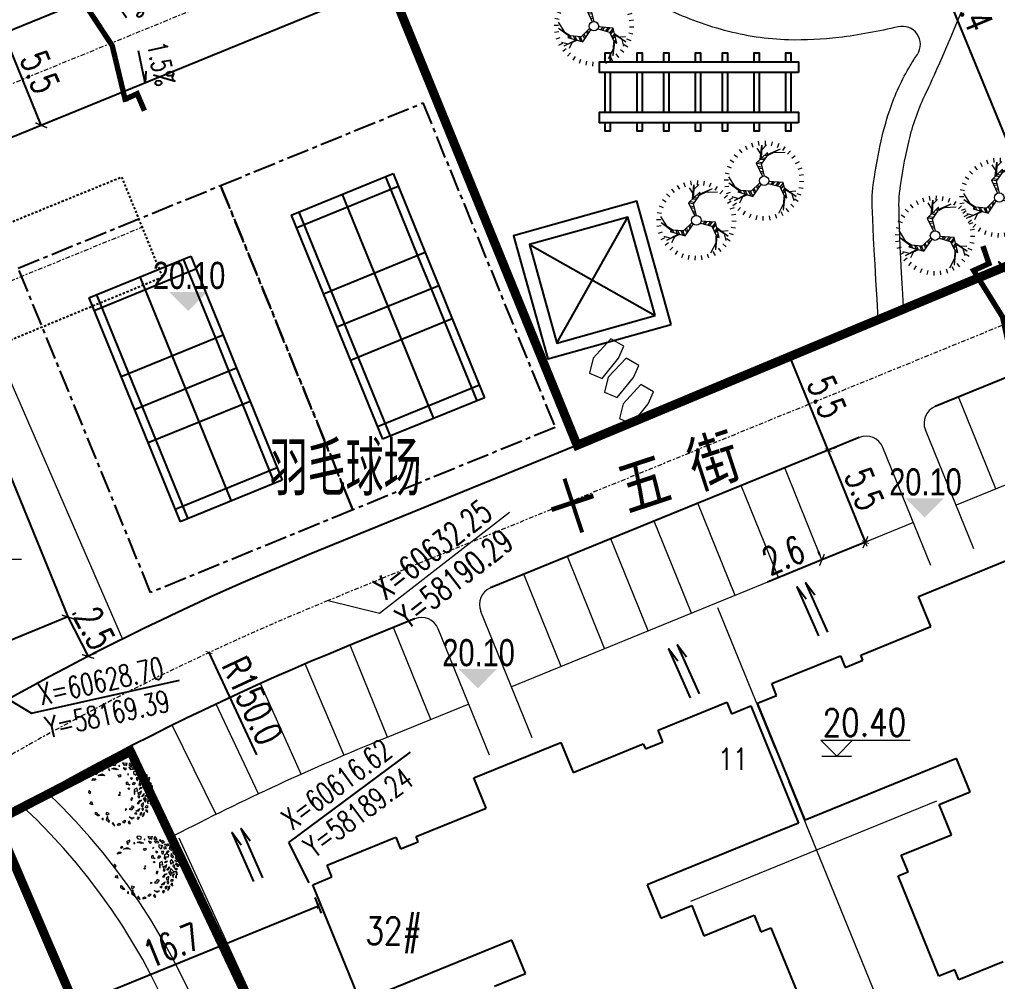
# Model space of a CAD drawing. Header units: inches. Extents: x 393 to 1582, y 246 to 1188.
# Drawn here: x 1137.2 to 1191.4, y 820.4 to 873.6 of the extents above; entities that cross this region are included whole.
import ezdxf

# ---------------------------------------------------------------- set-up
doc = ezdxf.new("R2010")
doc.units = ezdxf.units.IN
doc.header["$MEASUREMENT"] = 0
for name, pattern in [('CENTER', [2, 1.25, -0.25, 0.25, -0.25]), ('CENTERX2', [4, 2.5, -0.5, 0.5, -0.5]), ('DASH', [0.35, 0.25, -0.1]), ('DASHED', [19.05, 12.7, -6.35])]:
    doc.linetypes.add(name, pattern=pattern)
for name, color, linetype, lineweight in [('BUILD', 1, 'Continuous', 40), ('buildelev', 2, 'Continuous', 20), ('parking', 30, 'Continuous', 18), ('ROAD', 1, 'Continuous', 25), ('ROAD-CENTER', 7, 'CENTERX2', 18), ('ROAD-ZB', 4, 'Continuous', 15), ('walk', 2, 'Continuous', 18), ('园路', 3, 'Continuous', 18), ('围墙', 75, 'FENCELINE1', 15), ('建筑型号', 2, 'Continuous', 18), ('树', 84, 'Continuous', 15)]:
    doc.layers.add(name, color=color, linetype=linetype, lineweight=lineweight)
for name, color, linetype in [('build2', 40, 'Continuous'), ('buildcoor', 7, 'Continuous'), ('DIM', 4, 'Continuous'), ('drain', 4, 'Continuous'), ('ELEV', 1, 'Continuous'), ('G', 60, 'Continuous'), ('PD', 21, 'Continuous'), ('PUB_TEXT', 7, 'Continuous'), ('ROAD-TEXT', 4, 'Continuous'), ('roaddim', 2, 'Continuous'), ('roadradiu', 3, 'Continuous'), ('公共绿地', 3, 'Continuous'), ('外墙', 42, 'Continuous'), ('建筑层数', 7, 'Continuous'), ('绿化', 3, 'Continuous')]:
    doc.layers.add(name, color=color, linetype=linetype)
doc.styles.add('-黑体', font='simhei.ttf', dxfattribs={"width": 0.8})
doc.styles.add('_HZTXT', font='txt.shx', dxfattribs={"width": 0.8, "bigfont": 'hztxt.shx'})
doc.styles.add('DIM_FONT', font='SIMPLEX.shx', dxfattribs={"width": 0.8})
doc.styles.add('FLS', font='', dxfattribs={"width": 0.8})
doc.styles.add('HZ', font='simplex.shx', dxfattribs={"width": 0.7, "bigfont": 'hztxt.shx'})
doc.styles.add('RO', font='romans.shx', dxfattribs={"width": 0.8})
doc.styles.get('FLS').set_extended_font_data('创艺繁隶书')
doc.linetypes.add('FENCELINE1', pattern='A,0.25,-0.1,[133,ltypeshp.shx,S=0.1,R=0,X=-0.1,Y=0],-0.1,1', length=1.45)
doc.dimstyles.new('NORMAL', dxfattribs={"dimtxt": 1.5, "dimasz": 0.3, "dimexe": 0.5, "dimexo": 0.3, "dimgap": 0.3, "dimtad": 1, "dimdec": 1, "dimzin": 1, "dimdsep": 46, "dimtxsty": 'HZ', "dimblk": 'ARCHTICK', "dimcen": 0, "dimclrt": 256, "dimadec": 0, "dimazin": 0, "dimtfac": 1, "dimtdec": 1, "dimtofl": 0, "dimtmove": 0, "dimatfit": 3, "dimldrblk": 'ARCHTICK', "dimfxl": 1, "dimtolj": 2, "dimtzin": 0, "dimarcsym": 0})

# ---------------------------------------------------------------- blocks, each defined once
blk = doc.blocks.new('_ARCHTICK')
at = {"color": 0, "linetype": 'ByBlock', "const_width": 0.15}
blk.add_lwpolyline([(-0.5, -0.5), (0.5, 0.5)], dxfattribs=at)
blk = doc.blocks.new('*D108')
at = {"layer": 'DEFPOINTS', "color": 0, "ltscale": 0.3, "transparency": 16777216}
for p in [(1123.957, 1187.983), (1247.519, 525.406)]:
    blk.add_point(p, dxfattribs=at)
at = {"layer": 'roadradiu', "color": 0, "lineweight": -2, "ltscale": 0.3, "transparency": 16777216}
blk.add_line((1246.336, 531.746), (1247.519, 525.406), dxfattribs=at)
at = {"layer": 'roadradiu', "color": 0, "lineweight": -2, "ltscale": 0.3, "transparency": 16777216, "xscale": 0.3, "yscale": 0.3, "zscale": 0.3, "rotation": 280.5635434118076}
blk.add_blockref('_ARCHTICK', (1247.519, 525.406), dxfattribs=at)
at = {"layer": 'roadradiu', "ltscale": 0.3, "transparency": 16777216, "insert": (1247.905, 529.063), "char_height": 1.5, "attachment_point": 5, "rotation": 280.5635, "style": 'HZ'}
blk.add_mtext('\\A2;R674.0', dxfattribs=at)
blk = doc.blocks.new('*D188')
at = {"layer": 'DEFPOINTS', "color": 0, "ltscale": 0.3, "transparency": 16777216}
for p in [(1123.957, 1187.983), (1194.722, 517.708)]:
    blk.add_point(p, dxfattribs=at)
at = {"layer": 'roadradiu', "color": 0, "lineweight": -2, "ltscale": 0.3, "transparency": 16777216}
blk.add_line((1193.358, 530.623), (1194.722, 517.708), dxfattribs=at)
at = {"layer": 'roadradiu', "color": 0, "lineweight": -2, "ltscale": 0.3, "transparency": 16777216, "xscale": 0.3, "yscale": 0.3, "zscale": 0.3, "rotation": 276.0266870917976}
blk.add_blockref('_ARCHTICK', (1194.722, 517.708), dxfattribs=at)
at = {"layer": 'roadradiu', "ltscale": 0.3, "transparency": 16777216, "insert": (1194.709, 527.824), "char_height": 1.5, "attachment_point": 5, "rotation": 276.0267, "style": 'HZ'}
blk.add_mtext('\\A2;R674.0', dxfattribs=at)
blk = doc.blocks.new('A$C669619B1')
at = {"layer": '绿化'}
for points in [[(0.65, 7.71), (0.65, 8.7), (1.2, 8.7), (1.2, 7.71)], [(4.17, 7.71), (4.17, 8.7), (4.73, 8.7), (4.73, 7.71)], [(7.13, 7.71), (7.13, 8.7), (7.69, 8.7), (7.69, 7.71)], [(10.66, 7.71), (10.66, 8.7), (11.21, 8.7), (11.21, 7.71)], [(13.62, 7.71), (13.62, 8.7), (14.18, 8.7), (14.18, 7.71)], [(17.14, 7.71), (17.14, 8.7), (17.7, 8.7), (17.7, 7.71)], [(20.66, 7.71), (20.66, 8.7), (21.22, 8.7), (21.22, 7.71)], [(0.65, 2.13), (0.65, 6.53)], [(1.2, 6.53), (1.2, 2.13)], [(4.17, 2.13), (4.17, 6.53)], [(4.73, 6.53), (4.73, 2.13)], [(7.13, 2.13), (7.13, 6.53)], [(7.69, 6.53), (7.69, 2.13)], [(10.66, 2.13), (10.66, 6.53)], [(11.21, 6.53), (11.21, 2.13)], [(13.62, 2.13), (13.62, 6.53)], [(14.18, 6.53), (14.18, 2.13)], [(17.14, 2.13), (17.14, 6.53)], [(17.7, 6.53), (17.7, 2.13)], [(20.66, 2.13), (20.66, 6.53)], [(21.22, 6.53), (21.22, 2.13)], [(1.2, 0.95), (1.2, 0), (0.65, 0), (0.65, 0.95)], [(4.73, 0.95), (4.73, 0), (4.17, 0), (4.17, 0.95)], [(7.69, 0.95), (7.69, 0), (7.13, 0), (7.13, 0.95)], [(11.21, 0.95), (11.21, 0), (10.66, 0), (10.66, 0.95)], [(14.18, 0.95), (14.18, 0), (13.62, 0), (13.62, 0.95)], [(17.7, 0.95), (17.7, 0), (17.14, 0), (17.14, 0.95)], [(21.22, 0.95), (21.22, 0), (20.66, 0), (20.66, 0.95)]]:
    blk.add_lwpolyline(points, dxfattribs=at)
for points in [[(22.07, 6.53), (0, 6.53), (0, 7.71), (22.07, 7.71)], [(22.07, 0.95), (0, 0.95), (0, 2.13), (22.07, 2.13)]]:
    blk.add_lwpolyline(points, close=True, dxfattribs=at)
blk = doc.blocks.new('t2')
for p, q in [((-0.145, 3.305), (-0.13, 2.946)), ((0.431, 3.28), (0.383, 2.924)), ((-2.235, 2.438), (-1.993, 2.173)), ((-1.778, 2.79), (-1.586, 2.486)), ((-1.341, 2.608), (-1.585, 1.519)), ((-1.341, 2.608), (-1.511, 1.474)), ((-1.436, 2.005), (-0.893, 2.819)), ((-1.267, 3.056), (-1.13, 2.723)), ((-0.717, 3.229), (-0.64, 2.878)), ((0.994, 3.155), (0.885, 2.813)), ((1.527, 2.935), (1.36, 2.616)), ((2.013, 2.625), (1.793, 2.34)), ((-2.625, 2.013), (-2.34, 1.793)), ((-2.297, 1.922), (-2.202, 1.35)), ((1.925, 1.142), (2.235, 1.629)), ((2.438, 2.235), (2.173, 1.993)), ((2.79, 1.778), (2.486, 1.586)), ((-3.155, 0.994), (-2.813, 0.885)), ((-2.935, 1.527), (-2.616, 1.36)), ((-1.951, 1.096), (-2.528, 1.121)), ((-1.626, 0.774), (-2.499, 1.578)), ((-2.499, 1.578), (-1.631, 0.893)), ((-1.732, 1.609), (-1.56, 0.321)), ((-1.535, 1.473), (-1.732, 1.609)), ((-1.236, 0.622), (-1.535, 1.473)), ((1.058, 1.19), (0.278, 0.272)), ((2.259, 0.696), (1.058, 1.19)), ((1.483, 1.021), (2.616, 1.375)), ((2.616, 1.375), (1.589, 0.966)), ((2.813, 1.028), (2.27, 1.232)), ((3.056, 1.267), (2.723, 1.13)), ((-3.28, 0.431), (-2.924, 0.383)), ((-1.56, 0.321), (-0.375, 0.105)), ((-0.309, 0.252), (-1.236, 0.622)), ((0.372, 0.141), (1.156, 0.759)), ((1.156, 0.759), (2.043, 0.592)), ((2.929, -0.143), (2.032, 0.571)), ((2.043, 0.592), (2.259, 0.696)), ((2.929, -0.143), (2.108, 0.613)), ((2.454, 0.241), (2.888, -0.636)), ((3.229, 0.717), (2.878, 0.64)), ((3.305, 0.145), (2.946, 0.13)), ((-3.305, -0.145), (-2.946, -0.13)), ((-3.229, -0.717), (-2.878, -0.64)), ((-0.064, -0.393), (0.08, -1.381)), ((0.502, -1.511), (0.096, -0.377)), ((3.28, -0.431), (2.924, -0.383)), ((-3.056, -1.267), (-2.723, -1.13)), ((-2.79, -1.778), (-2.486, -1.586)), ((-0.527, -2.305), (0.502, -1.511)), ((0.08, -1.381), (-0.508, -2.066)), ((2.935, -1.527), (2.616, -1.36)), ((3.155, -0.994), (2.813, -0.885)), ((-2.438, -2.235), (-2.173, -1.993)), ((-2.013, -2.625), (-1.793, -2.34)), ((-1.018, -2.246), (-1.994, -2.183)), ((-1.588, -2.465), (-0.521, -2.045)), ((-1.588, -2.465), (-0.523, -2.132)), ((-0.508, -2.066), (-0.527, -2.305)), ((0.143, -1.795), (-0.117, -2.953)), ((-0.117, -2.953), (0.042, -1.859)), ((0.026, -2.238), (0.294, -2.75)), ((2.235, -2.438), (1.993, -2.173)), ((2.625, -2.013), (2.34, -1.793)), ((-1.527, -2.935), (-1.36, -2.616)), ((-0.994, -3.155), (-0.885, -2.813)), ((-0.516, -2.95), (-0.068, -2.582)), ((-0.431, -3.28), (-0.383, -2.924)), ((0.145, -3.305), (0.13, -2.946)), ((0.717, -3.229), (0.64, -2.878)), ((1.267, -3.056), (1.13, -2.723)), ((1.778, -2.79), (1.586, -2.486))]:
    blk.add_line(p, q)
at = {"color": 0}
for p, q in [((-1.712, 1.459), (-1.635, 1.542)), ((-1.691, 1.298), (-1.533, 1.469)), ((-1.648, 0.977), (-1.44, 1.203)), ((-1.626, 0.817), (-1.393, 1.07)), ((0.78, 0.863), (0.88, 0.542)), ((0.875, 0.976), (0.985, 0.624)), ((1.071, 1.185), (1.207, 0.75)), ((1.221, 1.123), (1.346, 0.724)), ((1.52, 1), (1.623, 0.672)), ((1.67, 0.938), (1.762, 0.645)), ((1.97, 0.815), (2.039, 0.593)), ((-1.583, 0.496), (-1.3, 0.803)), ((-1.562, 0.335), (-1.253, 0.67)), ((-1.283, 0.27), (-1.033, 0.541)), ((-1.138, 0.244), (-0.909, 0.491)), ((-0.847, 0.191), (-0.662, 0.393)), ((-0.702, 0.165), (-0.538, 0.343)), ((0.494, 0.526), (0.566, 0.294)), ((0.589, 0.638), (0.671, 0.377)), ((2.119, 0.753), (2.153, 0.645)), ((0.209, -0.691), (-0.028, -0.637)), ((0.258, -0.83), (-0.009, -0.769)), ((0.362, -1.619), (-0.046, -1.527)), ((0.358, -1.107), (0.029, -1.033)), ((0.49, -1.52), (0.046, -1.42)), ((0.407, -1.246), (0.048, -1.165)), ((-0.407, -2.212), (-0.518, -2.187)), ((-0.279, -2.113), (-0.506, -2.062)), ((-0.023, -1.916), (-0.322, -1.848)), ((0.106, -1.817), (-0.23, -1.741))]:
    blk.add_line(p, q, dxfattribs=at)
blk.add_circle((0, 0), 0.397)
at = {"style": 'DIM_FONT', "width": 0.8, "flags": 9}
for tag in ['XSIZE', 'YSIZE']:
    blk.add_attdef(tag, (0, 0), '', height=0.000997, rotation=122.33523, dxfattribs=at)
blk = doc.blocks.new('YMQ')
at = {"layer": 'PD'}
for p, q in [((-3.425, 16.316), (2.222, 18.623)), ((1.796, 18.45), (3.581, 14.08)), ((2.222, 18.623), (4.007, 14.254)), ((-3.142, 15.622), (2.505, 17.929)), ((-0.602, 17.47), (4.466, 5.065)), ((-3.425, 16.316), (1.643, 3.912)), ((-2.999, 16.49), (2.068, 4.086)), ((4.007, 14.254), (-1.64, 11.947)), ((4.007, 14.254), (4.756, 12.421)), ((3.581, 14.08), (4.33, 12.247)), ((4.33, 12.247), (5.079, 10.414)), ((4.756, 12.421), (5.504, 10.588)), ((5.504, 10.588), (-0.142, 8.281)), ((5.079, 10.414), (6.864, 6.045)), ((5.504, 10.588), (7.29, 6.219)), ((7.006, 6.913), (1.359, 4.606)), ((7.29, 6.219), (1.643, 3.912))]:
    blk.add_line(p, q, dxfattribs=at)
at = {"layer": 'PD', "linetype": 'DASHED'}
blk.add_line((4.756, 12.421), (-0.891, 10.114), dxfattribs=at)
at = {"layer": 'PD', "linetype": 'CENTER'}
blk.add_lwpolyline([(0, 0), (-7.337, 17.959), (3.864, 22.535), (11.201, 4.576)], close=True, dxfattribs=at)
blk = doc.blocks.new('A$C1F88636C')
at = {"layer": 'G', "rotation": 319.643104860294}
blk.add_blockref('YMQ', (0, 3.766), dxfattribs=at)
blk = doc.blocks.new('bg')
at = {"layer": 'buildelev'}
blk.add_line((403415.903, 597892.095), (403417.408, 597892.095), dxfattribs=at)
blk.add_lwpolyline([(403417.451, 597892.89), (403416.656, 597892.095), (403415.86, 597892.89), (403420.35, 597892.89)], dxfattribs=at)
blk = doc.blocks.new('*D280')
at = {"layer": 'DEFPOINTS', "color": 0, "ltscale": 0.3, "transparency": 16777216}
for p in [(1147.721, 838.587), (1210.974, 702.575)]:
    blk.add_point(p, dxfattribs=at)
at = {"layer": 'roadradiu', "color": 0, "lineweight": -2, "ltscale": 0.3, "transparency": 16777216}
blk.add_line((1150.357, 832.919), (1147.721, 838.587), dxfattribs=at)
at = {"layer": 'roadradiu', "color": 0, "lineweight": -2, "ltscale": 0.3, "transparency": 16777216, "xscale": 0.3, "yscale": 0.3, "zscale": 0.3, "rotation": 114.940995727346}
blk.add_blockref('_ARCHTICK', (1147.721, 838.587), dxfattribs=at)
at = {"layer": 'roadradiu', "ltscale": 0.3, "transparency": 16777216, "insert": (1150.118, 835.924), "char_height": 1.5, "attachment_point": 5, "rotation": 294.941, "style": 'HZ'}
blk.add_mtext('\\A2;R150.0', dxfattribs=at)
blk = doc.blocks.new('*D84')
at = {"layer": 'DEFPOINTS', "color": 0, "ltscale": 0.3, "transparency": 16777216}
for p in [(1182.009, 849.792), (1182.009, 849.792), (1184.074, 844.694)]:
    blk.add_point(p, dxfattribs=at)
at = {"layer": 'roaddim', "color": 0, "lineweight": -2, "ltscale": 0.3, "transparency": 16777216}
for p, q in [((1181.731, 849.679), (1181.546, 849.604)), ((1184.074, 844.694), (1182.009, 849.792)), ((1183.796, 844.581), (1183.61, 844.506))]:
    blk.add_line(p, q, dxfattribs=at)
at = {"layer": 'roaddim', "color": 0, "lineweight": -2, "ltscale": 0.3, "transparency": 16777216, "xscale": 0.3, "yscale": 0.3, "zscale": 0.3}
for p, rotation in [((1182.009, 849.792), 112.0492786507849), ((1184.074, 844.694), 292.0492786507849)]:
    blk.add_blockref('_ARCHTICK', p, dxfattribs=dict(at, rotation=rotation))
at = {"layer": 'roaddim', "ltscale": 0.3, "transparency": 16777216, "insert": (1184.015, 847.637), "char_height": 1.5, "attachment_point": 5, "rotation": 292.0493, "style": 'HZ'}
blk.add_mtext('\\A2;5.5', dxfattribs=at)
blk = doc.blocks.new('*D85')
at = {"layer": 'DEFPOINTS', "color": 0, "ltscale": 0.3, "transparency": 16777216}
for p in [(1179.931, 854.884), (1179.931, 854.884), (1182.009, 849.792)]:
    blk.add_point(p, dxfattribs=at)
at = {"layer": 'roaddim', "color": 0, "lineweight": -2, "ltscale": 0.3, "transparency": 16777216}
for p, q in [((1182.009, 849.792), (1179.931, 854.884)), ((1180.209, 854.997), (1180.394, 855.073)), ((1182.287, 849.905), (1182.472, 849.98))]:
    blk.add_line(p, q, dxfattribs=at)
at = {"layer": 'roaddim', "color": 0, "lineweight": -2, "ltscale": 0.3, "transparency": 16777216, "xscale": 0.3, "yscale": 0.3, "zscale": 0.3}
for p, rotation in [((1179.931, 854.884), 112.1948372247154), ((1182.009, 849.792), 292.1948372247154)]:
    blk.add_blockref('_ARCHTICK', p, dxfattribs=dict(at, rotation=rotation))
at = {"layer": 'roaddim', "ltscale": 0.3, "transparency": 16777216, "insert": (1181.942, 852.734), "char_height": 1.5, "attachment_point": 5, "rotation": 292.1948, "style": 'HZ'}
blk.add_mtext('\\A2;5.5', dxfattribs=at)
blk = doc.blocks.new('A$C614504CE')
at = {"layer": 'ROAD-TEXT', "ltscale": 0.1, "const_width": 0.3}
blk.add_lwpolyline([(3.598, 12.417), (2.86, 12.395), (2.86, 13.418)], dxfattribs=at)
at = {"layer": 'ROAD-TEXT', "ltscale": 0.1}
blk.add_lwpolyline([(2.337, 0.002, 0.3, 0.3, 0), (2.349, 1.053, 0.3, 0.3, 0), (3.22, 1.06, 0.3, 0.3, 0), (3.578, 6.628, 0.3, 0.3, 0), (3.08, 9.4, 0.3, 0.3, 0), (3.622, 12.555, 0.3, 0.3, 0)], format="xyseb", dxfattribs=at)
for points in [[(1.926, 11.432), (2.21, 12.017), (1.86, 10.246)], [(1.804, 7.098), (2.092, 6.515), (1.728, 8.284)], [(1.87, 4.148), (2.008, 4.783), (2.087, 2.928)]]:
    blk.add_lwpolyline(points, dxfattribs=at)
at = {"layer": 'ROAD-TEXT', "style": 'RO', "width": 0.7}
for rotation, p in [(78.7213, (1.287, 10.092)), (100.338, (1.549, 6.257)), (85.2259, (1.6, 2.413))]:
    blk.add_text('1.5%', height=1.1, rotation=rotation, dxfattribs=at).set_placement(p)
blk = doc.blocks.new('psss')
at = {"layer": 'drain', "ltscale": 3}
for points in [[(-2.979, 0.527), (0.007, 0.531), (-0.808, 0.714)], [(-2.967, -0.004), (0, 0), (-0.815, 0.183)]]:
    blk.add_lwpolyline(points, dxfattribs=at)
blk = doc.blocks.new('dfdfd')
at = {"layer": '园路', "color": 44, "flags": 128}
for points in [[(404351.668, 598606.791), (404350.826, 598605.855), (404350.656, 598605.136), (404351.264, 598604.884), (404352.04, 598605.86), (404352.29, 598606.44)], [(404352.408, 598605.88), (404351.566, 598604.944), (404351.396, 598604.226), (404352.004, 598603.974), (404352.78, 598604.95), (404353.03, 598605.53)], [(404353.131, 598604.617), (404352.29, 598603.681), (404352.119, 598602.962), (404352.727, 598602.71), (404353.503, 598603.686), (404353.754, 598604.266)]]:
    blk.add_lwpolyline(points, close=True, dxfattribs=at)
at = {"layer": '绿化', "color": 30}
for p, q in [((404349.072, 598606.559), (404352.415, 598612.654)), ((404347.696, 598611.278), (404353.791, 598607.936))]:
    blk.add_line(p, q, dxfattribs=at)
for points in [[(404354.553, 598607.518), (404352.833, 598613.416), (404346.934, 598611.696), (404348.654, 598605.798)], [(404353.791, 598607.936), (404352.415, 598612.654), (404347.696, 598611.278), (404349.072, 598606.559)]]:
    blk.add_lwpolyline(points, close=True, dxfattribs=at)
blk = doc.blocks.new('pm5')
at = {"layer": 'ROAD-TEXT', "ltscale": 0.1}
blk.add_lwpolyline([(58043.027, 60408.655, 0.3, 0.3, 0), (58043.097, 60409.679, 0.3, 0.3, 0), (58044.026, 60409.706, 0.3, 0.3, 0), (58044.026, 60409.706, 0.3, 0.3, 0), (58043.541, 60412.693, 0.3, 0.3, 0), (58044.089, 60415.717, 0.3, 0.3, 0), (58043.44, 60421.194, 0.3, 0.3, 0), (58042.669, 60421.172, 0.3, 0.3, 0), (58042.642, 60422, 0, 0, 0)], format="xyseb", dxfattribs=at)
for points in [[(58042.657, 60418.003), (58042.871, 60417.185), (58042.871, 60419.533)], [(58042.388, 60414.725), (58042.671, 60415.31), (58042.322, 60413.539)], [(58042.265, 60410.391), (58042.553, 60409.808), (58042.19, 60411.577)]]:
    blk.add_lwpolyline(points, dxfattribs=at)
at = {"layer": 'ROAD-TEXT', "style": 'RO', "width": 0.7}
for rotation, p in [(91.0505, (58042.28, 60416.825)), (78.7213, (58041.749, 60413.385)), (100.338, (58042.011, 60409.55))]:
    blk.add_text('1.5%', height=1.1, rotation=rotation, dxfattribs=at).set_placement(p)
blk = doc.blocks.new('GPPMTR01')
at = {"color": 0, "linetype": 'ByBlock'}
for points in [[(-0.215, 0.443), (-0.218, 0.456), (-0.242, 0.475), (-0.199, 0.486), (-0.199, 0.449)], [(-0.173, 0.469), (-0.151, 0.518), (-0.12, 0.516), (-0.128, 0.487), (-0.144, 0.498), (-0.151, 0.48), (-0.145, 0.47)], [(-0.106, 0.53), (-0.073, 0.496), (-0.058, 0.515), (-0.035, 0.504), (-0.038, 0.545), (-0.064, 0.53)], [(-0.038, 0.477), (-0.055, 0.454), (-0.043, 0.424), (-0.032, 0.439)], [(0.005, 0.559), (-0.005, 0.523), (0.016, 0.511), (0.051, 0.519)], [(0.01, 0.485), (0.042, 0.462), (0.084, 0.477), (0.066, 0.492), (0.042, 0.485)], [(0.105, 0.53), (0.084, 0.519), (0.099, 0.504), (0.114, 0.511)], [(0.131, 0.488), (0.137, 0.5), (0.134, 0.53), (0.173, 0.507), (0.146, 0.481)], [(0.179, 0.477), (0.229, 0.496), (0.25, 0.473), (0.223, 0.458), (0.22, 0.477), (0.202, 0.469), (0.199, 0.458)], [(-0.412, 0.305), (-0.364, 0.304), (-0.367, 0.328), (-0.343, 0.337), (-0.374, 0.364), (-0.382, 0.335)], [(-0.354, 0.404), (-0.335, 0.371), (-0.312, 0.378), (-0.293, 0.408)], [(-0.298, 0.355), (-0.259, 0.362), (-0.24, 0.402), (-0.263, 0.4), (-0.275, 0.378)], [(-0.263, 0.454), (-0.27, 0.431), (-0.248, 0.431), (-0.243, 0.447)], [(-0.166, 0.433), (-0.207, 0.386), (-0.18, 0.371), (-0.137, 0.387), (-0.147, 0.409), (-0.165, 0.407)], [(-0.123, 0.314), (-0.144, 0.295), (-0.135, 0.287), (-0.115, 0.295)], [(-0.127, 0.461), (-0.133, 0.429), (-0.111, 0.428), (-0.096, 0.459)], [(-0.079, 0.401), (-0.097, 0.371), (-0.064, 0.359), (-0.049, 0.371)], [(-0.032, 0.317), (-0.058, 0.295), (-0.043, 0.264), (-0.023, 0.291)], [(0.007, 0.443), (-0.026, 0.412), (-0.02, 0.382), (0.016, 0.352), (0.045, 0.367), (0.01, 0.386), (0.034, 0.42)], [(0.084, 0.371), (0.072, 0.344), (0.081, 0.321), (0.084, 0.344)], [(0.158, 0.447), (0.096, 0.443), (0.105, 0.412), (0.146, 0.393), (0.155, 0.416), (0.14, 0.428)], [(0.128, 0.336), (0.137, 0.287), (0.114, 0.272), (0.146, 0.26), (0.158, 0.302)], [(0.205, 0.439), (0.179, 0.42), (0.194, 0.405), (0.226, 0.416)], [(0.199, 0.291), (0.179, 0.352), (0.211, 0.31)], [(0.214, 0.359), (0.274, 0.374), (0.291, 0.409), (0.282, 0.336), (0.247, 0.333)], [(0.268, 0.45), (0.253, 0.435), (0.241, 0.409), (0.274, 0.428)], [(0.25, 0.325), (0.241, 0.298), (0.312, 0.302), (0.282, 0.329)], [(0.315, 0.416), (0.306, 0.401), (0.318, 0.39), (0.348, 0.393)], [(0.321, 0.363), (0.306, 0.34), (0.327, 0.325), (0.356, 0.325), (0.327, 0.336)], [(0.351, 0.382), (0.348, 0.371), (0.368, 0.355), (0.392, 0.359)], [(-0.482, 0.196), (-0.461, 0.207), (-0.432, 0.177), (-0.452, 0.154), (-0.494, 0.15), (-0.5, 0.177)], [(-0.417, 0.109), (-0.411, 0.15), (-0.357, 0.188), (-0.369, 0.162)], [(-0.393, 0.241), (-0.408, 0.23), (-0.396, 0.226)], [(-0.304, 0.31), (-0.343, 0.272), (-0.298, 0.279)], [(-0.283, 0.139), (-0.269, 0.181), (-0.239, 0.166), (-0.248, 0.139), (-0.263, 0.15)], [(-0.215, 0.295), (-0.215, 0.276), (-0.206, 0.283)], [(-0.064, 0.207), (-0.085, 0.184), (-0.115, 0.203), (-0.115, 0.219), (-0.085, 0.207), (-0.052, 0.226)], [(-0.02, 0.188), (-0.008, 0.192), (0.001, 0.177), (-0.02, 0.169)], [(0.045, 0.295), (0.042, 0.249), (0.105, 0.211), (0.119, 0.219), (0.069, 0.245), (0.096, 0.283)], [(0.152, 0.162), (0.137, 0.139), (0.158, 0.12), (0.176, 0.128), (0.161, 0.143)], [(0.179, 0.272), (0.167, 0.245), (0.185, 0.238), (0.199, 0.253)], [(0.253, 0.268), (0.241, 0.226), (0.259, 0.177), (0.274, 0.203), (0.253, 0.219)], [(0.303, 0.268), (0.309, 0.219), (0.336, 0.215), (0.351, 0.234)], [(0.348, 0.173), (0.377, 0.128), (0.356, 0.097), (0.354, 0.128)], [(0.386, 0.257), (0.368, 0.272), (0.365, 0.287), (0.377, 0.298), (0.401, 0.283)], [(0.401, 0.207), (0.383, 0.219), (0.365, 0.211), (0.368, 0.196), (0.392, 0.192)], [(0.431, 0.26), (0.419, 0.245), (0.436, 0.23), (0.466, 0.249)], [(0.422, 0.166), (0.419, 0.135), (0.439, 0.12), (0.451, 0.139)], [(0.442, 0.203), (0.451, 0.169), (0.487, 0.139), (0.472, 0.181)], [(-0.482, 0.014), (-0.506, 0.025), (-0.514, -0.024), (-0.506, -0.036), (-0.464, -0.036), (-0.47, -0.024), (-0.494, -0.017)], [(-0.446, 0.071), (-0.432, 0.055), (-0.414, 0.067)], [(-0.02, 0.033), (-0.035, 0.025), (-0.026, 0.017), (-0.014, 0.021)], [(0.25, 0.086), (0.271, 0.063), (0.274, 0.021), (0.303, 0.052), (0.285, 0.109)], [(0.401, 0.078), (0.398, 0.063), (0.374, 0.067), (0.377, 0.09)], [(0.428, 0.025), (0.431, -0.021), (0.377, -0.043), (0.41, -0.013)], [(0.451, 0.074), (0.469, 0.052), (0.484, 0.063), (0.472, 0.093)], [(-0.467, -0.131), (-0.464, -0.157), (-0.482, -0.154), (-0.485, -0.127)], [(-0.437, -0.131), (-0.429, -0.066), (-0.381, -0.04), (-0.408, -0.078)], [(0.256, -0.013), (0.241, -0.028), (0.253, -0.04)], [(0.407, -0.119), (0.389, -0.138), (0.398, -0.176), (0.419, -0.154)], [(0.436, -0.066), (0.442, -0.097), (0.466, -0.097), (0.481, -0.074), (0.46, -0.078)], [(-0.42, -0.26), (-0.432, -0.218), (-0.411, -0.188), (-0.402, -0.214), (-0.411, -0.229)], [(0.17, -0.286), (0.137, -0.317), (0.149, -0.336), (0.176, -0.321)], [(0.327, -0.305), (0.333, -0.328), (0.389, -0.313)], [(0.416, -0.218), (0.389, -0.233), (0.392, -0.271), (0.407, -0.248)], [(-0.266, -0.366), (-0.304, -0.374), (-0.283, -0.4), (-0.251, -0.393)], [(-0.115, -0.473), (-0.138, -0.438), (-0.106, -0.438), (-0.085, -0.446)], [(0.072, -0.48), (0.042, -0.461), (0.06, -0.45), (0.066, -0.454), (0.096, -0.454), (0.096, -0.438), (0.125, -0.442), (0.114, -0.461)], [(0.188, -0.431), (0.211, -0.423), (0.188, -0.408)], [(0.205, -0.332), (0.199, -0.343), (0.235, -0.378), (0.294, -0.359), (0.274, -0.34), (0.235, -0.351)]]:
    blk.add_lwpolyline(points, close=True, dxfattribs=at)
blk.add_circle((0, 0), 0.01, dxfattribs=at)
blk = doc.blocks.new('*D356')
at = {"layer": 'DEFPOINTS', "color": 0, "ltscale": 0.3, "transparency": 16777216}
for p in [(1137.692, 873.418), (1136.343, 872.868), (1139.77, 868.325)]:
    blk.add_point(p, dxfattribs=at)
at = {"layer": 'roaddim', "color": 0, "lineweight": -2, "ltscale": 0.3, "transparency": 16777216}
for p, q in [((1137.415, 873.305), (1135.88, 872.679)), ((1138.421, 867.774), (1136.343, 872.868)), ((1139.493, 868.211), (1137.958, 867.585))]:
    blk.add_line(p, q, dxfattribs=at)
at = {"layer": 'roaddim', "color": 0, "lineweight": -2, "ltscale": 0.3, "transparency": 16777216, "xscale": 0.5, "yscale": 0.5, "zscale": 0.5}
for p, rotation in [((1136.343, 872.868), 112.1948373259696), ((1138.421, 867.774), 292.1948373259696)]:
    blk.add_blockref('_ARCHTICK', p, dxfattribs=dict(at, rotation=rotation))
at = {"layer": 'roaddim', "ltscale": 0.3, "transparency": 16777216, "insert": (1138.354, 870.717), "char_height": 1.5, "attachment_point": 5, "rotation": 292.1948, "style": 'HZ'}
blk.add_mtext('\\A2;5.5', dxfattribs=at)
blk = doc.blocks.new('*D202')
at = {"layer": 'DEFPOINTS', "color": 0, "ltscale": 0.3, "transparency": 16777216}
for p in [(1133.983, 877.845), (1133.983, 877.845), (1136.06, 872.752)]:
    blk.add_point(p, dxfattribs=at)
at = {"layer": 'roaddim', "color": 0, "lineweight": -2, "ltscale": 0.3, "transparency": 16777216}
for p, q in [((1134.26, 877.958), (1134.446, 878.034)), ((1136.06, 872.752), (1133.983, 877.845)), ((1136.338, 872.866), (1136.523, 872.941))]:
    blk.add_line(p, q, dxfattribs=at)
at = {"layer": 'roaddim', "color": 0, "lineweight": -2, "ltscale": 0.3, "transparency": 16777216, "xscale": 0.5, "yscale": 0.5, "zscale": 0.5}
for p, rotation in [((1133.983, 877.845), 112.1948373261285), ((1136.06, 872.752), 292.1948373261285)]:
    blk.add_blockref('_ARCHTICK', p, dxfattribs=dict(at, rotation=rotation))
at = {"layer": 'roaddim', "ltscale": 0.3, "transparency": 16777216, "insert": (1135.994, 875.695), "char_height": 1.5, "attachment_point": 5, "rotation": 292.1948, "style": 'HZ'}
blk.add_mtext('\\A2;5.5', dxfattribs=at)
blk = doc.blocks.new('*D362')
at = {"layer": 'DEFPOINTS', "color": 0, "ltscale": 0.3, "transparency": 16777216}
for p in [(1184.075, 844.694), (1181.666, 843.712), (1181.666, 843.712)]:
    blk.add_point(p, dxfattribs=at)
at = {"layer": 'roaddim', "color": 0, "lineweight": -2, "ltscale": 0.3, "transparency": 16777216}
for p, q in [((1183.961, 844.972), (1183.886, 845.157)), ((1184.075, 844.694), (1181.666, 843.712)), ((1181.553, 843.99), (1181.478, 844.175)), ((1181.666, 843.712), (1178.657, 842.485))]:
    blk.add_line(p, q, dxfattribs=at)
at = {"layer": 'roaddim', "color": 0, "lineweight": -2, "ltscale": 0.3, "transparency": 16777216, "xscale": 0.5, "yscale": 0.5, "zscale": 0.5}
for p, rotation in [((1184.075, 844.694), 22.1807923690219), ((1181.666, 843.712), 202.1807923690219)]:
    blk.add_blockref('_ARCHTICK', p, dxfattribs=dict(at, rotation=rotation))
at = {"layer": 'roaddim', "ltscale": 0.3, "transparency": 16777216, "insert": (1179.534, 843.976), "char_height": 1.5, "attachment_point": 5, "rotation": 22.1808, "style": 'HZ'}
blk.add_mtext('\\A2;2.6', dxfattribs=at)
blk = doc.blocks.new('*D366')
at = {"layer": 'DEFPOINTS', "color": 0, "ltscale": 0.3, "transparency": 16777216}
for p in [(1186.267, 889.56), (1351.243, 417.562)]:
    blk.add_point(p, dxfattribs=at)
at = {"layer": 'roadradiu', "color": 0, "lineweight": -2, "ltscale": 0.3, "transparency": 16777216}
blk.add_line((1189.23, 881.081), (1186.267, 889.56), dxfattribs=at)
at = {"layer": 'roadradiu', "color": 0, "lineweight": -2, "ltscale": 0.3, "transparency": 16777216, "xscale": 0.5, "yscale": 0.5, "zscale": 0.5, "rotation": 109.2659378040136}
blk.add_blockref('_ARCHTICK', (1186.267, 889.56), dxfattribs=at)
at = {"layer": 'roadradiu', "ltscale": 0.3, "transparency": 16777216, "insert": (1189.256, 884.189), "char_height": 1.5, "attachment_point": 5, "rotation": 289.2659, "style": 'HZ'}
blk.add_mtext('\\A2;R500.0', dxfattribs=at)
blk = doc.blocks.new('*D367')
at = {"layer": 'DEFPOINTS', "color": 0, "ltscale": 0.3, "transparency": 16777216}
for p in [(1102.7, 855.811), (1268.804, 491.93)]:
    blk.add_point(p, dxfattribs=at)
at = {"layer": 'roadradiu', "color": 0, "lineweight": -2, "ltscale": 0.3, "transparency": 16777216}
blk.add_line((1105.544, 849.58), (1102.7, 855.811), dxfattribs=at)
at = {"layer": 'roadradiu', "color": 0, "lineweight": -2, "ltscale": 0.3, "transparency": 16777216, "xscale": 0.5, "yscale": 0.5, "zscale": 0.5, "rotation": 114.5356906864757}
blk.add_blockref('_ARCHTICK', (1102.7, 855.811), dxfattribs=at)
at = {"layer": 'roadradiu', "ltscale": 0.3, "transparency": 16777216, "insert": (1105.285, 852.676), "char_height": 1.5, "attachment_point": 5, "rotation": 294.5357, "style": 'HZ'}
blk.add_mtext('\\A2;R400.0', dxfattribs=at)
blk = doc.blocks.new('*D368')
at = {"layer": 'DEFPOINTS', "color": 0, "ltscale": 0.3, "transparency": 16777216}
for p in [(1082.317, 845.798), (1268.804, 491.93)]:
    blk.add_point(p, dxfattribs=at)
at = {"layer": 'roadradiu', "color": 0, "lineweight": -2, "ltscale": 0.3, "transparency": 16777216}
blk.add_line((1085.511, 839.738), (1082.317, 845.798), dxfattribs=at)
at = {"layer": 'roadradiu', "color": 0, "lineweight": -2, "ltscale": 0.3, "transparency": 16777216, "xscale": 0.5, "yscale": 0.5, "zscale": 0.5, "rotation": 117.7890269071793}
blk.add_blockref('_ARCHTICK', (1082.317, 845.798), dxfattribs=at)
at = {"layer": 'roadradiu', "ltscale": 0.3, "transparency": 16777216, "insert": (1085.076, 842.815), "char_height": 1.5, "attachment_point": 5, "rotation": 297.789, "style": 'HZ'}
blk.add_mtext('\\A2;R400.0', dxfattribs=at)
blk = doc.blocks.new('*D207')
at = {"layer": 'DEFPOINTS', "color": 0, "ltscale": 0.3, "transparency": 16777216}
for p in [(1153.779, 824.566), (1154.063, 823.87), (1138.601, 817.561)]:
    blk.add_point(p, dxfattribs=at)
at = {"layer": 'DIM', "color": 0, "lineweight": -2, "ltscale": 0.3, "transparency": 16777216}
for p, q in [((1153.95, 824.147), (1153.59, 825.029)), ((1138.316, 818.258), (1153.779, 824.566)), ((1138.487, 817.839), (1138.128, 818.721))]:
    blk.add_line(p, q, dxfattribs=at)
at = {"layer": 'DIM', "color": 0, "lineweight": -2, "ltscale": 0.3, "transparency": 16777216, "xscale": 0.3, "yscale": 0.3, "zscale": 0.3}
for p, rotation in [((1153.779, 824.566), 22.19459402837474), ((1138.316, 818.258), 202.1945940283747)]:
    blk.add_blockref('_ARCHTICK', p, dxfattribs=dict(at, rotation=rotation))
at = {"layer": 'DIM', "ltscale": 0.3, "transparency": 16777216, "insert": (1145.651, 822.384), "char_height": 1.5, "attachment_point": 5, "rotation": 22.1946, "style": 'HZ'}
blk.add_mtext('\\A2;16.7', dxfattribs=at)
blk = doc.blocks.new('*D422')
at = {"layer": 'DEFPOINTS', "color": 0, "ltscale": 0.3, "transparency": 16777216}
for p in [(1139.894, 840.552), (1141.02, 838.365), (1141.02, 838.365)]:
    blk.add_point(p, dxfattribs=at)
at = {"layer": 'DIM', "color": 0, "lineweight": -2, "ltscale": 0.3, "transparency": 16777216}
for p, q in [((1140.16, 840.689), (1140.338, 840.781)), ((1139.894, 840.552), (1141.02, 838.365)), ((1141.287, 838.503), (1141.464, 838.594))]:
    blk.add_line(p, q, dxfattribs=at)
at = {"layer": 'DIM', "color": 0, "lineweight": -2, "ltscale": 0.3, "transparency": 16777216, "xscale": 0.5, "yscale": 0.5, "zscale": 0.5}
for p, rotation in [((1139.894, 840.552), 117.2558298150196), ((1141.02, 838.365), 297.2558298150196)]:
    blk.add_blockref('_ARCHTICK', p, dxfattribs=dict(at, rotation=rotation))
at = {"layer": 'DIM', "ltscale": 0.3, "transparency": 16777216, "insert": (1141.39, 839.939), "char_height": 1.5, "attachment_point": 5, "rotation": 297.2558, "style": 'HZ'}
blk.add_mtext('\\A2;2.5', dxfattribs=at)
blk = doc.blocks.new('*D309')
at = {"layer": 'DEFPOINTS', "color": 0, "ltscale": 0.3, "transparency": 16777216}
for p in [(1177.758, 902.752), (1200.528, 845.762), (1200.941, 845.931)]:
    blk.add_point(p, dxfattribs=at)
at = {"layer": 'DIM', "color": 0, "lineweight": -2, "ltscale": 0.3, "transparency": 16777216}
for p, q in [((1177.48, 902.639), (1176.883, 902.395)), ((1177.345, 902.584), (1200.528, 845.762)), ((1200.663, 845.817), (1200.065, 845.573))]:
    blk.add_line(p, q, dxfattribs=at)
at = {"layer": 'DIM', "color": 0, "lineweight": -2, "ltscale": 0.3, "transparency": 16777216, "xscale": 0.5, "yscale": 0.5, "zscale": 0.5}
for p, rotation in [((1177.345, 902.584), 112.1948198484895), ((1200.528, 845.762), 292.1948198484895)]:
    blk.add_blockref('_ARCHTICK', p, dxfattribs=dict(at, rotation=rotation))
at = {"layer": 'DIM', "ltscale": 0.3, "transparency": 16777216, "insert": (1189.909, 874.57), "char_height": 1.5, "attachment_point": 5, "rotation": 292.1948, "style": 'HZ'}
blk.add_mtext('\\A2;61.4', dxfattribs=at)

msp = doc.modelspace()

# ---------------------------------------------------------------- linework, layer by layer
at = {"layer": 'build2', "color": 0}
msp.add_lwpolyline([(1136.494, 848.885), (1139.894, 840.552), (1133.412, 837.907), (1130.012, 846.241)], close=True, dxfattribs=at)
at = {"layer": 'buildcoor', "color": 0, "ltscale": 0.3}
for points in [[(1133.412, 837.907), (1137.888, 835.232)], [(1137.888, 835.232), (1146.088, 837.053)], [(1152.129, 828.062), (1158.871, 833.073)], [(1153.263, 825.831), (1152.129, 828.062)]]:
    msp.add_lwpolyline(points, dxfattribs=at)
at = {"layer": 'ELEV', "color": 0}
for points in [[(1145.503, 858.551), (1147.625, 858.551), (1146.564, 857.491)], [(1186.291, 847.117), (1188.412, 847.117), (1187.351, 846.056)], [(1161.538, 837.665), (1163.659, 837.665), (1162.599, 836.604)]]:
    msp.add_solid(points, dxfattribs=at)
at = {"layer": 'parking', "color": 0, "ltscale": 0.3}
for p, q in [((1191.293, 847.647), (1189.229, 852.744)), ((1184.168, 844.462), (1182.104, 849.56)), ((1181.666, 843.712), (1179.602, 848.809)), ((1179.259, 842.73), (1177.194, 847.827)), ((1176.852, 841.748), (1174.787, 846.845)), ((1174.444, 840.765), (1172.38, 845.863)), ((1172.037, 839.783), (1169.972, 844.881)), ((1169.63, 838.801), (1167.565, 843.899)), ((1167.222, 837.819), (1165.158, 842.916)), ((1160, 834.872), (1157.936, 839.97)), ((1157.593, 833.89), (1155.528, 838.988)), ((1155.193, 832.889), (1153.042, 837.95)), ((1152.813, 831.844), (1150.569, 836.865)), ((1150.452, 830.755), (1148.116, 835.734)), ((1148.111, 829.623), (1145.684, 834.559)), ((1145.792, 828.449), (1143.274, 833.338))]:
    msp.add_line(p, q, dxfattribs=at)
for points in [[(1210.555, 855.498), (1189.094, 846.742)], [(1186.733, 845.779), (1164.465, 836.694)]]:
    msp.add_lwpolyline(points, dxfattribs=at)
msp.add_lwpolyline([(1162.103, 835.73), (1157.427, 833.822, 0.022655), (1145.792, 828.449)], format="xyb", dxfattribs=at)
at = {"layer": 'ROAD', "color": 0}
for p, q in [((1163.403, 877.968), (1109.466, 855.959)), ((1146.974, 877.205), (1126.789, 868.97))]:
    msp.add_line(p, q, dxfattribs=at)
at = {"layer": 'ROAD', "color": 0, "ltscale": 0.3}
for p, q in [((1204.858, 865.054), (1153.272, 844.007)), ((1206.935, 859.961), (1187.942, 852.212)), ((1183.729, 850.493), (1163.313, 842.164)), ((1159.1, 840.445), (1155.349, 838.915))]:
    msp.add_line(p, q, dxfattribs=at)
at = {"layer": 'ROAD', "color": 0, "linetype": 'DASH', "ltscale": 0.5}
for p, q in [((1129.968, 859.648), (1142.871, 864.912)), ((1142.871, 864.912), (1145.137, 859.357)), ((1145.137, 859.357), (1132.263, 854.025))]:
    msp.add_line(p, q, dxfattribs=at)
at = {"layer": 'ROAD', "color": 0, "ltscale": 0.3}
for radius, end in [(152.75, 124.1439), (147.25, 125.71289)]:
    msp.add_arc((1210.974, 702.575), radius, 112.19484, end, dxfattribs=at)
at = {"layer": 'ROAD', "color": 0}
msp.add_arc((1258.84, 704.721), 125, 112.1285, 155.92837, dxfattribs=at)
at = {"layer": 'ROAD-CENTER', "color": 5, "ltscale": 0.1}
for p, q in [((1117.701, 862.292), (1162.365, 880.514)), ((1205.897, 862.507), (1154.31, 841.461)), ((1104.649, 846.078), (1144.004, 862.134))]:
    msp.add_line(p, q, dxfattribs=at)
for centre, radius, start, end in [((1210.974, 702.575), 150, 112.19484, 127.71175), ((1258.84, 704.721), 120, 77.43041, 155.92837)]:
    msp.add_arc(centre, radius, start, end, dxfattribs=at)
at = {"layer": 'ROAD-ZB', "color": 0, "ltscale": 0.3}
for points in [[(1157.167, 840.77), (1164.351, 846.356)], [(1154.31, 841.461), (1157.167, 840.77)]]:
    msp.add_lwpolyline(points, dxfattribs=at)
at = {"layer": 'walk', "color": 0, "ltscale": 0.3}
for p, q in [((1190.078, 844.328), (1187.394, 850.908)), ((1187.703, 843.401), (1185.033, 849.945)), ((1165.619, 833.864), (1162.765, 840.86)), ((1163.258, 832.9), (1160.404, 839.897))]:
    msp.add_line(p, q, dxfattribs=at)
for centre, start, end in [((1188.32, 851.286), 112.1948, 202.1948), ((1184.107, 849.567), 22.1948, 112.1948), ((1163.691, 841.238), 112.1948, 202.1948), ((1159.478, 839.519), 22.1948, 112.1948)]:
    msp.add_arc(centre, 1, start, end, dxfattribs=at)
at = {"layer": '公共绿地', "color": 0, "linetype": 'FENCELINE1', "ltscale": 0.1, "const_width": 0.5}
msp.add_lwpolyline([(1157.692, 875.615), (1167.028, 879.43), (1167.028, 879.43), (1189.631, 887.816), (1210.615, 894.512), (1246.902, 903.979), (1267.93, 909.167), (1286.084, 913.96), (1288.079, 874.262, -0.001053), (1241.143, 872.494), (1241.143, 872.494, 0.042193), (1223.337, 870.66, 0.033682), (1209.577, 867.041), (1207.353, 866.261), (1197.938, 862.5), (1168.107, 850.06)], format="xyb", close=True, dxfattribs=at)
msp.add_lwpolyline([(1134.779, 742.326, 0.10684), (1137.744, 746.802, 0.036061), (1143.942, 758.829, -0.040321), (1154.116, 776.568, -0.032997), (1164.131, 789.334), (1143.369, 833.107), (1135.907, 829.254), (1145.126, 807.775), (1130.32, 801.588)], format="xyb", dxfattribs=at)
at = {"layer": '围墙', "color": 0, "ltscale": 0.2}
for p, q in [((1175.878, 841.08), (1179.075, 833.244)), ((1179.809, 831.444), (1187.868, 811.693)), ((1174.411, 824.821), (1188.022, 830.374))]:
    msp.add_line(p, q, dxfattribs=at)
msp.add_lwpolyline([(1163.758, 789.667), (1146.066, 828.31)], dxfattribs=at)
at = {"layer": '外墙', "color": 2, "ltscale": 0.1}
for p, q in [((1187.018, 841.689), (1191.833, 843.654)), ((1187.698, 840.023), (1187.018, 841.689)), ((1183.817, 838.44), (1187.698, 840.023)), ((1178.889, 836.861), (1182.686, 838.41)), ((1182.686, 838.41), (1182.95, 837.762)), ((1182.95, 837.762), (1183.922, 838.158)), ((1183.922, 838.158), (1183.817, 838.44)), ((1179.154, 836.213), (1178.889, 836.861)), ((1172.593, 834.292), (1176.39, 835.841)), ((1176.39, 835.841), (1176.654, 835.193)), ((1178.089, 835.779), (1179.154, 836.213)), ((1180.733, 829.297), (1178.089, 835.779)), ((1176.654, 835.193), (1177.719, 835.627)), ((1177.719, 835.627), (1180.363, 829.146)), ((1172.858, 833.644), (1172.593, 834.292)), ((1162.389, 831.641), (1167.203, 833.605)), ((1167.203, 833.605), (1167.883, 831.939)), ((1171.886, 833.248), (1172.858, 833.644)), ((1167.883, 831.939), (1171.772, 833.525)), ((1171.772, 833.525), (1171.886, 833.248)), ((1189.113, 832.716), (1180.733, 829.297)), ((1189.868, 830.864), (1189.113, 832.716)), ((1163.069, 829.974), (1162.389, 831.641)), ((1188.155, 830.165), (1189.868, 830.864)), ((1159.188, 828.391), (1163.069, 829.974)), ((1188.835, 828.499), (1188.155, 830.165)), ((1180.363, 829.146), (1171.984, 825.727)), ((1154.26, 826.813), (1158.057, 828.362)), ((1158.057, 828.362), (1158.321, 827.713)), ((1159.293, 828.11), (1159.188, 828.391)), ((1186.058, 827.365), (1188.835, 828.499)), ((1158.321, 827.713), (1159.293, 828.11)), ((1186.435, 826.439), (1186.058, 827.365)), ((1154.525, 826.165), (1154.26, 826.813)), ((1153.46, 825.73), (1154.525, 826.165)), ((1185.88, 826.213), (1186.435, 826.439)), ((1188.146, 820.657), (1185.88, 826.213)), ((1156.104, 819.249), (1153.46, 825.73)), ((1171.984, 825.727), (1172.739, 823.876)), ((1172.739, 823.876), (1174.452, 824.575)), ((1174.452, 824.575), (1175.132, 822.908)), ((1175.132, 822.908), (1177.91, 824.041)), ((1177.91, 824.041), (1178.287, 823.115)), ((1178.287, 823.115), (1178.843, 823.342)), ((1178.843, 823.342), (1181.11, 817.786)), ((1164.484, 822.668), (1156.104, 819.249)), ((1165.239, 820.816), (1164.484, 822.668)), ((1191.706, 821.462), (1189.253, 820.461)), ((1163.526, 820.117), (1165.239, 820.816)), ((1189.026, 821.016), (1188.146, 820.657)), ((1189.253, 820.461), (1189.026, 821.016))]:
    msp.add_line(p, q, dxfattribs=at)
at = {"layer": '树', "color": 0}
for points in [[(1135.869, 855.518), (1142.921, 839.328)], [(1135.907, 829.254), (1145.126, 807.775), (1130.193, 801.535)]]:
    msp.add_lwpolyline(points, dxfattribs=at)
for centre, radius, start, end in [((1186.117, 872.255), 1, 326.5062, 103.1411), ((1113.786, 804.717), 36.139, 348.6544, 46.377), ((1113.786, 804.717), 34.639, 349.8687, 47.1222)]:
    msp.add_arc(centre, radius, start, end, dxfattribs=at)
for points, knots in [([(1185.89, 873.228), (1184.802, 872.974), (1183.707, 872.765), (1181.68, 872.528), (1180.75, 872.476), (1179.221, 872.521), (1178.619, 872.573), (1177.431, 872.752), (1176.847, 872.876), (1175.12, 873.34), (1174.006, 873.768), (1171.836, 874.779), (1170.78, 875.363), (1166.441, 879.189)], [4.817626, 4.817626, 4.817626, 4.817626, 7.97165, 7.97165, 10.617951, 10.617951, 12.317199, 12.317199, 14.016448, 14.016448, 17.414944, 17.414944, 20.814734, 20.814734, 20.814734, 20.814734]), ([(1186.176, 857.75), (1185.868, 863.341), (1185.92, 863.725), (1186.102, 865.009), (1186.247, 865.9), (1186.655, 867.626), (1186.919, 868.461), (1187.541, 869.808), (1187.855, 870.35), (1189.71, 874.81)], [0, 0, 0, 0, 1.132625, 1.132625, 3.794947, 3.794947, 6.45727, 6.45727, 8.375922, 8.375922, 8.375922, 8.375922]), ([(1184.788, 857.015), (1184.381, 863.537), (1184.433, 863.925), (1184.599, 865.095), (1184.725, 865.886), (1185.034, 867.328), (1185.204, 867.979), (1185.566, 869.046), (1185.731, 869.468), (1186.115, 870.296), (1186.328, 870.692), (1186.683, 871.288), (1186.816, 871.497), (1186.951, 871.703)], [0, 0, 0, 0, 1.128565, 1.128565, 3.385694, 3.385694, 5.241276, 5.241276, 6.465913, 6.465913, 7.690551, 7.690551, 8.375922, 8.375922, 8.375922, 8.375922])]:
    msp.add_open_spline(points, degree=3, knots=knots, dxfattribs=at)

# ---------------------------------------------------------------- block references
at = {"layer": 'BUILD', "color": 0, "rotation": 40.32992405653992}
for p in [(1158.121, 843.606), (1146.918, 839.035)]:
    msp.add_blockref('A$C1F88636C', p, dxfattribs=at)
at = {"layer": 'buildcoor', "color": 0, "rotation": 202.7054222164078}
msp.add_blockref('pm5', (31418.028, 78992.391), dxfattribs=at)
at = {"layer": 'buildelev', "color": 0, "linetype": 'Continuous', "xscale": 1.099999999998545, "yscale": 1.099999999998545, "zscale": 1.1}
for p in [(-442625.047, -656838.424), (-442575.84, -656848.453)]:
    msp.add_blockref('bg', p, dxfattribs=at)
at = {"layer": 'ROAD', "color": 0, "xscale": -1, "rotation": 293.968195202736}
for p in [(1180.292, 842.223), (1173.191, 838.797), (1149.006, 828.614)]:
    msp.add_blockref('psss', p, dxfattribs=at)
at = {"layer": 'ROAD-TEXT', "color": 0, "ltscale": 0.3, "rotation": 203.2509247762665}
msp.add_blockref('A$C614504CE', (1141.472, 882.04), dxfattribs=at)
at = {"layer": '树'}
for name, p, xscale, yscale, zscale, rotation in [('t2', (1169.036, 873.261), 0.6671807999634088, 0.6671807998791337, 0.6671808000000001, 66.027374180966), ('t2', (1178.463, 864.705), 0.6671807999634088, 0.6671807998791337, 0.6671808000000001, 66.027374180966), ('t2', (1191.487, 863.775), 0.6671807999634088, 0.6671807998791337, 0.6671808000000001, 66.027374180966), ('t2', (1174.708, 862.511), 0.6671807999634088, 0.6671807998791337, 0.6671808000000001, 66.027374180966), ('t2', (1187.932, 861.67), 0.6671807999634088, 0.6671807998791337, 0.6671808000000001, 66.027374180966), ('GPPMTR01', (1142.746, 830.695), 3.485684247348809, 3.485684247345489, 3.485684247348809, 300.5404110417522), ('GPPMTR01', (1144.147, 826.625), 3.485684247348809, 3.485684247345489, 3.485684247348809, 300.5404110417522)]:
    msp.add_blockref(name, p, dxfattribs=dict(at, xscale=xscale, yscale=yscale, zscale=zscale, rotation=rotation))
at = {"layer": '绿化', "color": 0, "xscale": 0.5, "yscale": 0.5, "zscale": 0.5}
msp.add_blockref('A$C669619B1', (1169.341, 867.442), dxfattribs=at)
at = {"layer": '绿化', "color": 0, "xscale": 1.152000000062524, "yscale": 1.152000000067346, "zscale": 1.152, "rotation": 359.3305337884476}
msp.add_blockref('dfdfd', (-472668.662, -683249.382), dxfattribs=at)

# ---------------------------------------------------------------- texts
at = {"color": 0, "lineweight": -3, "style": 'HZ', "width": 0.7}
msp.add_text('羽毛球场', height=3, dxfattribs=at).set_placement((1151.081, 847.264))
at = {"layer": 'buildcoor', "color": 0, "ltscale": 0.3, "style": 'HZ', "width": 0.7}
for s, rotation, p in [('X=60628.70', 12.52, (1138.408, 835.655)), ('Y=58169.39', 12.52, (1138.812, 833.839)), ('X=60616.62', 36.62, (1152.309, 828.695)), ('Y=58189.24', 36.62, (1153.541, 827.168))]:
    msp.add_text(s, height=1.2, rotation=rotation, dxfattribs=at).set_placement(p)
at = {"layer": 'buildelev', "color": 0, "style": 'RO', "width": 0.8}
msp.add_text('20.40', height=1.5, dxfattribs=at).set_placement((1181.704, 833.96))
at = {"layer": 'ELEV', "color": 0, "style": 'FLS', "width": 0.8}
for p in [(1144.605, 858.715), (1185.392, 847.281), (1160.639, 837.828)]:
    msp.add_text('20.10', height=1.5, dxfattribs=at).set_placement(p)
at = {"layer": 'PUB_TEXT', "color": 0, "style": '-黑体', "width": 0.8}
msp.add_text('十 五 街', height=2.5, rotation=18.2213, dxfattribs=at).set_placement((1167, 845.062))
at = {"layer": 'ROAD-ZB', "color": 0, "ltscale": 0.3, "style": 'HZ', "width": 0.7}
for s, p in [('X=60632.25', (1157.481, 841.425)), ('Y=58190.29', (1158.718, 839.835))]:
    msp.add_text(s, height=1.3, rotation=37.87, dxfattribs=at).set_placement(p)
at = {"layer": '建筑型号', "color": 0, "style": '_HZTXT', "width": 0.8}
msp.add_text('32#', height=1.5, dxfattribs=at).set_placement((1156.372, 822.428, -0.937))
at = {"layer": '建筑层数', "color": 0, "style": 'DIM_FONT', "width": 0.8}
msp.add_text('11', height=1.2, dxfattribs=at).set_placement((1175.919, 832.084))

# ---------------------------------------------------------------- dimensions: what is measured, and where the dimension line sits
at = {"layer": 'DIM', "color": 0, "ltscale": 0.3}
for p1, p2, distance, override, picture, middle in [((1177.758, 902.752), (1200.941, 845.931), -0.446, {"dimasz": 0.5, "dimzin": 0}, '*D309', (1189.909, 874.57)), ((1138.601, 817.561), (1154.063, 823.87), 0.753, {"dimzin": 0}, '*D207', (1145.651, 822.384))]:
    dim = msp.add_aligned_dim(p1=p1, p2=p2, distance=distance, dimstyle='NORMAL', override=override, dxfattribs=at)
    dim.commit()
    dim.dimension.update_dxf_attribs({"geometry": picture, "text_midpoint": middle})
dim = msp.add_linear_dim(base=(1141.02, 838.365), p1=(1139.894, 840.552), p2=(1141.02, 838.365), angle=297.2558, dimstyle='NORMAL', override={"dimasz": 0.5, "dimzin": 0}, dxfattribs=at)
dim.commit()
dim.dimension.update_dxf_attribs({"geometry": '*D422', "text_midpoint": (1140.457, 839.459), "dimtype": 161})
at = {"layer": 'roaddim', "color": 0, "ltscale": 0.3}
for p1, p2, distance, override, picture, middle in [((1136.06, 872.752), (1133.983, 877.845), 0, {"dimasz": 0.5, "dimzin": 0}, '*D202', (1135.994, 875.695)), ((1139.77, 868.325), (1137.692, 873.418), 1.457, {"dimasz": 0.5, "dimzin": 0}, '*D356', (1138.354, 870.717)), ((1182.009, 849.792), (1179.931, 854.884), 0, {"dimzin": 0}, '*D85', (1181.942, 852.734)), ((1184.074, 844.694), (1182.009, 849.792), 0, {"dimzin": 0}, '*D84', (1184.015, 847.637)), ((1184.075, 844.694), (1181.666, 843.712), 0, {"dimasz": 0.5, "dimzin": 0}, '*D362', (1179.534, 843.976))]:
    dim = msp.add_aligned_dim(p1=p1, p2=p2, distance=distance, dimstyle='NORMAL', override=override, dxfattribs=at)
    dim.commit()
    dim.dimension.update_dxf_attribs({"geometry": picture, "text_midpoint": middle})
at = {"layer": 'roadradiu', "color": 0, "ltscale": 0.3}
for center, mpoint, override, picture, middle in [((1123.957, 1187.983), (1247.519, 525.406), {"dimzin": 0}, '*D108', (1246.873, 528.871)), ((1123.957, 1187.983), (1194.722, 517.708), {"dimzin": 0}, '*D188', (1193.665, 527.714)), ((1351.243, 417.562), (1186.267, 889.56), {"dimasz": 0.5, "dimzin": 0}, '*D366', (1188.265, 883.843)), ((1268.804, 491.93), (1102.7, 855.811), {"dimasz": 0.5, "dimzin": 0}, '*D367', (1104.33, 852.24)), ((1268.804, 491.93), (1082.317, 845.798), {"dimasz": 0.5, "dimzin": 0}, '*D368', (1084.147, 842.326)), ((1210.974, 702.575), (1147.721, 838.587), {"dimzin": 0}, '*D280', (1149.166, 835.481))]:
    dim = msp.add_radius_dim(center=center, mpoint=mpoint, dimstyle='NORMAL', override=override, dxfattribs=at)
    dim.commit()
    dim.dimension.update_dxf_attribs({"geometry": picture, "text_midpoint": middle, "dimtype": 164})

doc.saveas('drawing.dxf')
